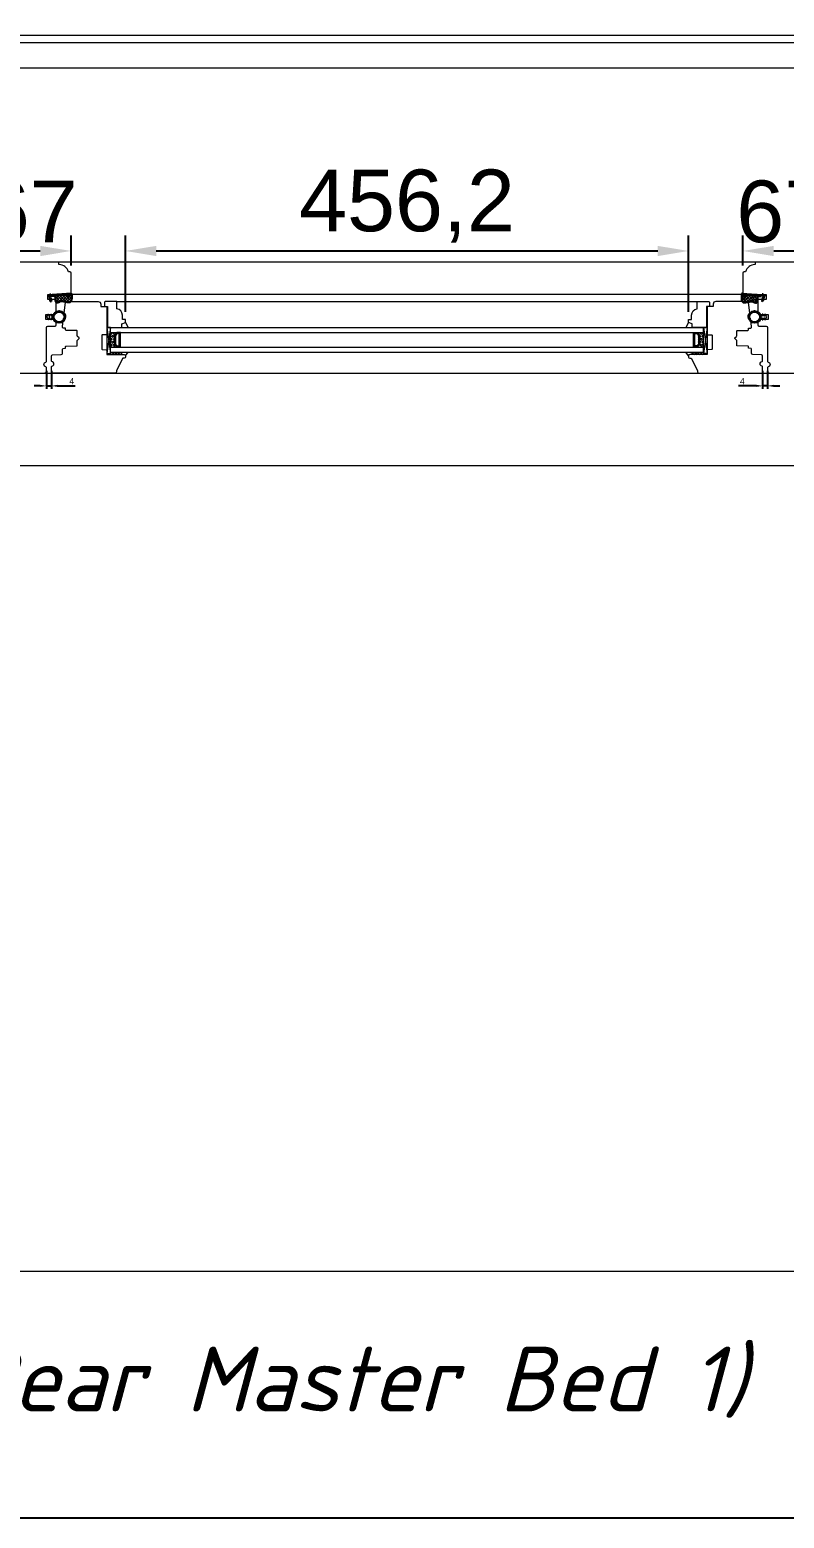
# Model space of a CAD drawing. Header units: millimetres. Extents: x 0 to 182016, y 11 to 3710.
# Drawn here: x 119941 to 120552, y 11 to 1217 of the extents above; entities that cross this region are included whole.
import ezdxf

# ---------------------------------------------------------------- set-up
doc = ezdxf.new("R2010")
doc.units = ezdxf.units.MM
for name, color, linetype, lineweight in [('Matmenys', 10, 'Continuous', 20), ('OTHER', 251, 'Continuous', 13), ('Stakta', 7, 'Continuous', 25), ('Testinės profilio linijos', 7, 'Continuous', 5)]:
    doc.layers.add(name, color=color, linetype=linetype, lineweight=lineweight)
doc.styles.add('ROMANS', font='stylu.ttf', dxfattribs={"oblique": 15})
doc.styles.get("Standard").update_dxf_attribs({"font": 'arial.ttf'})
doc.dimstyles.new('2', dxfattribs={"dimscale": 2, "dimtxt": 2.5, "dimasz": 2.5, "dimexe": 1.25, "dimexo": 0.625, "dimtad": 1, "dimtxsty": 'Standard', "dimcen": 2.5, "dimadec": 0, "dimazin": 0, "dimtfac": 1, "dimtmove": 0, "dimatfit": 3, "dimfxl": 1, "dimarcsym": 0})
doc.dimstyles.new('Padidinti matmenys', dxfattribs={"dimscale": 10, "dimtxt": 5, "dimasz": 2.5, "dimexe": 1.25, "dimexo": 0.625, "dimtad": 1, "dimdec": 1, "dimtxsty": 'Standard', "dimcen": 2.5, "dimadec": 0, "dimazin": 0, "dimtfac": 1, "dimtdec": 1, "dimtmove": 0, "dimatfit": 3, "dimfxl": 1, "dimarcsym": 0})

# ---------------------------------------------------------------- blocks, each defined once
blk = doc.blocks.new('*D1595')
at = {"layer": 'Defpoints', "color": 0, "transparency": 16777216}
for p in [(119954.2, 942.2), (119958.2, 942.2), (119954.2, 928.8)]:
    blk.add_point(p, dxfattribs=at)
at = {"layer": 'Matmenys', "color": 0, "lineweight": -2, "transparency": 16777216}
for p, q in [((119954.2, 941), (119954.2, 926.3)), ((119958.2, 941), (119958.2, 926.3)), ((119949.2, 928.8), (119944.2, 928.8)), ((119954.2, 928.8), (119958.2, 928.8)), ((119963.2, 928.8), (119977.6, 928.8))]:
    blk.add_line(p, q, dxfattribs=at)
at = {"layer": 'Matmenys', "color": 0, "transparency": 16777216}
for points in [[(119949.2, 929.7), (119949.2, 928), (119954.2, 928.8)], [(119963.2, 929.7), (119963.2, 928), (119958.2, 928.8)]]:
    blk.add_solid(points, dxfattribs=at)
at = {"layer": 'Matmenys', "color": 0, "transparency": 16777216, "insert": (119974.7, 932.6), "char_height": 5, "attachment_point": 5}
blk.add_mtext('4', dxfattribs=at)
blk = doc.blocks.new('*D1597')
at = {"color": 0, "lineweight": -2, "transparency": 16777216}
for p, q in [((120018.2, 988.9), (120018.2, 1050.7)), ((120474.4, 988.9), (120474.4, 1050.7)), ((120043.2, 1038.2), (120449.4, 1038.2))]:
    blk.add_line(p, q, dxfattribs=at)
at = {"color": 0, "transparency": 16777216}
for points in [[(120043.2, 1042.3), (120043.2, 1034), (120018.2, 1038.2)], [(120449.4, 1042.3), (120449.4, 1034), (120474.4, 1038.2)]]:
    blk.add_solid(points, dxfattribs=at)
at = {"layer": 'Defpoints', "color": 0, "transparency": 16777216}
for p in [(120474.4, 1038.2), (120018.2, 982.7), (120474.4, 982.7)]:
    blk.add_point(p, dxfattribs=at)
at = {"color": 0, "lineweight": 5, "transparency": 16777216, "insert": (120246.3, 1074.5), "char_height": 50, "attachment_point": 5}
blk.add_mtext('456,2', dxfattribs=at)
blk = doc.blocks.new('*D2049')
at = {"color": 0, "lineweight": -2, "transparency": 16777216}
for p, q in [((119907.2, 1026.4), (119907.2, 1050.7)), ((119974.2, 1026.4), (119974.2, 1050.7)), ((119932.2, 1038.2), (119949.2, 1038.2))]:
    blk.add_line(p, q, dxfattribs=at)
at = {"color": 0, "transparency": 16777216}
for points in [[(119932.2, 1042.3), (119932.2, 1034), (119907.2, 1038.2)], [(119949.2, 1042.3), (119949.2, 1034), (119974.2, 1038.2)]]:
    blk.add_solid(points, dxfattribs=at)
at = {"layer": 'Defpoints', "color": 0, "transparency": 16777216}
for p in [(119974.2, 1038.2), (119907.2, 1020.2), (119974.2, 1020.2)]:
    blk.add_point(p, dxfattribs=at)
at = {"color": 0, "lineweight": 5, "transparency": 16777216, "insert": (119940.7, 1069.9), "char_height": 50, "attachment_point": 5}
blk.add_mtext('67', dxfattribs=at)
blk = doc.blocks.new('*D1604')
at = {"layer": 'Defpoints', "color": 0, "transparency": 16777216}
for p in [(120534.4, 942.2), (120538.4, 942.2), (120538.4, 928.8)]:
    blk.add_point(p, dxfattribs=at)
at = {"layer": 'Matmenys', "color": 0, "lineweight": -2, "transparency": 16777216}
for p, q in [((120534.4, 941), (120534.4, 926.3)), ((120538.4, 941), (120538.4, 926.3)), ((120529.4, 928.8), (120515, 928.8)), ((120538.4, 928.8), (120534.4, 928.8)), ((120543.4, 928.8), (120548.4, 928.8))]:
    blk.add_line(p, q, dxfattribs=at)
at = {"layer": 'Matmenys', "color": 0, "transparency": 16777216}
for points in [[(120529.4, 929.7), (120529.4, 928), (120534.4, 928.8)], [(120543.4, 929.7), (120543.4, 928), (120538.4, 928.8)]]:
    blk.add_solid(points, dxfattribs=at)
at = {"layer": 'Matmenys', "color": 0, "transparency": 16777216, "insert": (120518, 932.6), "char_height": 5, "attachment_point": 5}
blk.add_mtext('4', dxfattribs=at)
blk = doc.blocks.new('*D2050')
at = {"color": 0, "lineweight": -2, "transparency": 16777216}
for p, q in [((120518.4, 1026.4), (120518.4, 1050.7)), ((120585.4, 1026.4), (120585.4, 1050.7)), ((120543.4, 1038.2), (120560.4, 1038.2))]:
    blk.add_line(p, q, dxfattribs=at)
at = {"color": 0, "transparency": 16777216}
for points in [[(120543.4, 1042.3), (120543.4, 1034), (120518.4, 1038.2)], [(120560.4, 1042.3), (120560.4, 1034), (120585.4, 1038.2)]]:
    blk.add_solid(points, dxfattribs=at)
at = {"layer": 'Defpoints', "color": 0, "transparency": 16777216}
for p in [(120585.4, 1038.2), (120518.4, 1020.2), (120585.4, 1020.2)]:
    blk.add_point(p, dxfattribs=at)
at = {"color": 0, "lineweight": 5, "transparency": 16777216, "insert": (120551.9, 1069.9), "char_height": 50, "attachment_point": 5}
blk.add_mtext('67', dxfattribs=at)

msp = doc.modelspace()

# ---------------------------------------------------------------- hatches: boundary and pattern name
at = {"lineweight": 0}
h = msp.add_hatch(dxfattribs=at)
h.set_pattern_fill('HEX', color=256, scale=0.25, angle=90, style=0)
h.set_pattern_definition([(90, (101658.9683, -11947.2305), (1.374815, -4e-16), [0.79375, -1.5875]), (330, (101658.9683, -11947.2305), (-0.6874075, -1.190624716), [0.79375, -1.5875]), (30, (101658.9683, -11946.4367), (0.6874075, -1.190624716), [0.79375, -1.5875])])
h.paths.add_polyline_path([(120006.2393138, 960.1778188), (120011.2393138, 960.1778188), (120009.2393138, 962.1778188), (120009.2393138, 970.1778188), (120011.2393138, 972.1778188), (120006.2393138, 972.1785279)])
h = msp.add_hatch(dxfattribs=at)
h.set_pattern_fill('JIS_WOOD', color=256, angle=90, style=0)
h.set_pattern_definition([(45, (101658.9683, -11947.2305), (0.5, -0.5), [])])
h.paths.add_polyline_path([(120009.2393138, 970.1778188), (120009.2393138, 962.1778188), (120011.2393138, 960.1778188), (120014.2393138, 960.1778188), (120014.2570472, 972.2144014), (120011.2393138, 972.1778188)])
h.paths.add_polyline_path([(120010.2393138, 962.5920324), (120010.2393138, 969.7636052), (120011.6535273, 971.1778188), (120013.2393138, 971.1778188), (120013.2393138, 961.1778188), (120011.6535273, 961.1778188)], flags=16)
h = msp.add_hatch(dxfattribs=at)
h.set_pattern_fill('JIS_WOOD', color=256, angle=90, style=0)
h.set_pattern_definition([(45, (101735.6404, -11947.2305), (0.5, -0.5), [])])
h.paths.add_polyline_path([(120483.4115439, 970.1778188), (120483.4115439, 962.1778188), (120481.4115439, 960.1778188), (120478.4115439, 960.1778188), (120478.3938105, 972.2144014), (120481.4115439, 972.1778188)])
h.paths.add_polyline_path([(120482.4115439, 962.5920324), (120482.4115439, 969.7636052), (120480.9973303, 971.1778188), (120479.4115439, 971.1778188), (120479.4115439, 961.1778188), (120480.9973303, 961.1778188)], flags=16)
h = msp.add_hatch(dxfattribs=at)
h.set_pattern_fill('HEX', color=256, scale=0.25, angle=90, style=0)
h.set_pattern_definition([(90, (101735.6404, -11947.2305), (1.374815, -4e-16), [0.79375, -1.5875]), (330, (101735.6404, -11947.2305), (-0.6874075, -1.190624716), [0.79375, -1.5875]), (30, (101735.6404, -11946.4367), (0.6874075, -1.190624716), [0.79375, -1.5875])])
h.paths.add_polyline_path([(120486.4115439, 960.1778188), (120481.4115439, 960.1778188), (120483.4115439, 962.1778188), (120483.4115439, 970.1778188), (120481.4115439, 972.1778188), (120486.4115439, 972.1785279)])
at = {"lineweight": 0, "ltscale": 0.5}
h = msp.add_hatch(dxfattribs=at)
h.set_pattern_fill('ANSI37', color=256, scale=0.5, angle=90, style=0)
h.set_pattern_definition([(135, (120002.7393, 954.1785), (-1.12253, -1.12253), []), (225, (120002.7393, 954.1785), (1.12253, -1.12253), [])])
h.paths.add_polyline_path([(120015.2393138, 956.1785279), (120006.2393138, 956.1785279), (120006.2393138, 954.1785279), (120015.2393138, 954.1785279)])
h = msp.add_hatch(dxfattribs=at)
h.set_pattern_fill('ANSI37', color=256, scale=0.5, angle=90, style=0)
h.set_pattern_definition([(135, (120079.4115, 954.1785), (-1.122532, -1.122532), []), (225, (120079.4115, 954.1785), (1.122532, -1.122532), [])])
h.paths.add_polyline_path([(120477.4115439, 956.1785279), (120486.4115439, 956.1785279), (120486.4115439, 954.1785279), (120477.4115439, 954.1785279)])
at = {"layer": 'Matmenys'}
h = msp.add_hatch(dxfattribs=at)
h.set_pattern_fill('ANSI37', color=252, scale=0.5, angle=-180, style=0)
h.set_pattern_definition([(225, (-39672.6457, -1098479.5134), (1.1225320151, -1.1225320151), []), (315, (-39672.6457, -1098479.5134), (1.1225320151, 1.1225320151), [])])
edge = h.paths.add_edge_path()
edge.add_arc((119971.6508667, 1002.4841042), 0.1, 363.5893456117, 453.5893456117, ccw=False)
edge.add_line((119971.7506706, 1002.4903646), (119971.8477538, 1000.9426789))
edge.add_arc((119972.0972633, 1000.9583301), 0.25, 183.5893456117, 363.5893456117)
edge.add_line((119972.3467729, 1000.9739814), (119972.2183873, 1003.0206863))
edge.add_arc((119972.1185834, 1003.0144258), 0.1, 363.5893456117, 453.589345619)
edge.add_line((119972.1123229, 1003.1142296), (119972.107578, 1003.1898727))
edge.add_line((119972.107578, 1003.1898727), (119974.0893789, 1003.314187))
edge.add_spline(control_points=[(119974.0893789, 1003.314187), (119974.1685374, 1003.3023847), (119974.238529, 1003.2912091), (119974.3222798, 1003.2694152), (119974.3458442, 1003.2600294), (119974.3697272, 1003.2473345), (119974.3777868, 1003.2410853), (119974.4022746, 1003.2154965), (119974.4211675, 1003.1862594), (119974.4548708, 1003.0819397), (119974.4679928, 1003.0090074), (119974.4876949, 1002.7560244), (119974.4771966, 1002.5421903), (119974.4578685, 1002.0997118), (119974.4533931, 1001.880383), (119974.4523169, 1001.4604921), (119974.4553489, 1001.2574059), (119974.4680593, 1000.6671986), (119974.4812358, 1000.2991485), (119974.4809741, 999.5459671), (119974.4624778, 999.1692172), (119974.3592914, 998.5761128), (119974.2993974, 998.3485418), (119974.1463618, 997.9514406), (119974.0636124, 997.7796529), (119973.8596122, 997.4384852), (119973.7394974, 997.2722825), (119973.4720523, 996.9811228), (119973.3243786, 996.8575428), (119973.0431941, 996.6978241), (119972.9078978, 996.6502701), (119972.606599, 996.5906651), (119972.442999, 996.5799618), (119971.8584022, 996.5937057), (119971.3944866, 996.6884599), (119970.5019905, 996.8602022), (119970.0749102, 996.9438968), (119968.9965616, 997.1550831), (119968.338511, 997.2888172), (119967.3454091, 997.4137432), (119967.041808, 997.4442371), (119966.4197644, 997.4685725), (119966.1038603, 997.4610317), (119965.5546521, 997.3761474), (119965.3185687, 997.3148087), (119964.9179173, 997.1423484), (119964.7592847, 997.0474999), (119964.460626, 996.8632316), (119964.3191687, 996.7733741), (119964.0173858, 996.617291), (119963.8523331, 996.5473208), (119963.4872114, 996.4275896), (119963.2862613, 996.3845871), (119962.9468447, 996.3606884), (119962.8048592, 996.3738942), (119962.6096385, 996.4339335), (119962.5443107, 996.4706736), (119962.4175874, 996.5792227), (119962.3584095, 996.6512889), (119962.201332, 996.9153765), (119962.1198323, 997.1564848), (119962.003215, 997.7068958), (119961.9666835, 998.0150909), (119961.913412, 998.6113087), (119961.8941895, 998.8988596), (119961.8508301, 999.4293495), (119961.8286939, 999.677608), (119961.7924796, 1000.0824103), (119961.7783931, 1000.2398136), (119961.7502711, 1000.563746), (119961.735235, 1000.7420632), (119961.66695, 1001.0449303), (119961.631315, 1001.1627523), (119961.5357182, 1001.3752311), (119961.4825713, 1001.4691459), (119961.3639305, 1001.6143396), (119961.3083083, 1001.6693577), (119961.1845411, 1001.7584497), (119961.120914, 1001.7913291), (119961.00205, 1001.8394973), (119960.944973, 1001.8563785), (119960.8443926, 1001.8823224), (119960.799997, 1001.89204), (119960.7590007, 1001.901076)], knot_values=[0, 0, 0, 0, 0.2245066002, 0.2245066002, 0.377043448, 0.377043448, 0.5295802957, 0.5295802957, 0.8082977366, 0.8082977366, 1.0870151774, 1.0870151774, 1.6244414062, 1.6244414062, 2.161867635, 2.161867635, 2.6992938638, 2.6992938638, 3.7741463214, 3.7741463214, 5.0334406395, 5.0334406395, 5.8656302806, 5.8656302806, 6.5060139406, 6.5060139406, 7.1463976006, 7.1463976006, 7.7996240151, 7.7996240151, 8.3563201169, 8.3563201169, 8.9130162187, 8.9130162187, 10.239934143, 10.239934143, 11.5668520673, 11.5668520673, 13.5970761059, 13.5970761059, 14.4582175179, 14.4582175179, 15.3193589298, 15.3193589298, 15.9856015553, 15.9856015553, 16.5061017172, 16.5061017172, 17.0266018791, 17.0266018791, 17.547102041, 17.547102041, 18.1672448488, 18.1672448488, 18.7176261004, 18.7176261004, 19.1465766047, 19.1465766047, 19.5755271091, 19.5755271091, 20.3898249977, 20.3898249977, 21.2041228863, 21.2041228863, 21.9655448497, 21.9655448497, 22.7269668131, 22.7269668131, 23.2229068178, 23.2229068178, 23.7188468224, 23.7188468224, 24.0184411081, 24.0184411081, 24.2549295987, 24.2549295987, 24.4119994701, 24.4119994701, 24.5501072405, 24.5501072405, 24.6882150108, 24.6882150108, 24.8099116426, 24.8099116426, 24.8099116426, 24.8099116426], degree=3, periodic=0)
edge.add_line((119960.7590007, 1001.901076), (119971.6446062, 1002.583908))
h = msp.add_hatch(dxfattribs=at)
h.set_pattern_fill('ANSI37', color=252, scale=0.5, angle=-93.5893456117, style=0)
h.set_pattern_definition([(311.4106544, (116953.386, -271190.8221), (1.190606082, 1.0500540025), []), (41.4106544, (116953.386, -271190.8221), (-1.0500540025, 1.190606082), [])])
edge = h.paths.add_edge_path()
edge.add_arc((120520.337428, 1002.4841042), 0.1, 86.4106543883, 176.4106543883)
edge.add_line((120520.2376241, 1002.4903646), (120520.1405409, 1000.9426789))
edge.add_arc((120519.8910313, 1000.9583301), 0.25, 176.4106543883, 356.4106543883, ccw=False)
edge.add_line((120519.6415217, 1000.9739814), (120519.7699074, 1003.0206863))
edge.add_arc((120519.8697113, 1003.0144258), 0.1, 86.410654381, 176.4106543883, ccw=False)
edge.add_line((120519.8759717, 1003.1142296), (120519.8807167, 1003.1898727))
edge.add_line((120519.8807167, 1003.1898727), (120517.8989158, 1003.314187))
edge.add_spline(control_points=[(120517.8989158, 1003.314187), (120517.8197573, 1003.3023847), (120517.7497657, 1003.2912091), (120517.6660148, 1003.2694152), (120517.6424505, 1003.2600294), (120517.6185675, 1003.2473345), (120517.6105079, 1003.2410853), (120517.5860201, 1003.2154965), (120517.5671272, 1003.1862594), (120517.5334238, 1003.0819397), (120517.5203019, 1003.0090074), (120517.5005997, 1002.7560244), (120517.5110981, 1002.5421903), (120517.5304262, 1002.0997118), (120517.5349016, 1001.880383), (120517.5359778, 1001.4604921), (120517.5329458, 1001.2574059), (120517.5202354, 1000.6671986), (120517.5070589, 1000.2991485), (120517.5073206, 999.5459671), (120517.5258169, 999.1692172), (120517.6290033, 998.5761128), (120517.6888973, 998.3485418), (120517.8419329, 997.9514406), (120517.9246823, 997.7796529), (120518.1286825, 997.4384852), (120518.2487973, 997.2722825), (120518.5162424, 996.9811228), (120518.6639161, 996.8575428), (120518.9451006, 996.6978241), (120519.0803969, 996.6502701), (120519.3816957, 996.5906651), (120519.5452957, 996.5799618), (120520.1298925, 996.5937057), (120520.5938081, 996.6884599), (120521.4863042, 996.8602022), (120521.9133845, 996.9438968), (120522.9917331, 997.1550831), (120523.6497837, 997.2888172), (120524.6428856, 997.4137432), (120524.9464867, 997.4442371), (120525.5685303, 997.4685725), (120525.8844344, 997.4610317), (120526.4336426, 997.3761474), (120526.669726, 997.3148087), (120527.0703774, 997.1423484), (120527.22901, 997.0474999), (120527.5276687, 996.8632316), (120527.669126, 996.7733741), (120527.9709089, 996.617291), (120528.1359616, 996.5473208), (120528.5010833, 996.4275896), (120528.7020334, 996.3845871), (120529.04145, 996.3606884), (120529.1834355, 996.3738942), (120529.3786562, 996.4339335), (120529.443984, 996.4706736), (120529.5707073, 996.5792227), (120529.6298852, 996.6512889), (120529.7869627, 996.9153765), (120529.8684624, 997.1564848), (120529.9850797, 997.7068958), (120530.0216112, 998.0150909), (120530.0748827, 998.6113087), (120530.0941052, 998.8988596), (120530.1374646, 999.4293495), (120530.1596008, 999.677608), (120530.1958151, 1000.0824103), (120530.2099015, 1000.2398136), (120530.2380236, 1000.563746), (120530.2530597, 1000.7420632), (120530.3213447, 1001.0449303), (120530.3569797, 1001.1627523), (120530.4525765, 1001.3752311), (120530.5057234, 1001.4691459), (120530.6243642, 1001.6143396), (120530.6799864, 1001.6693577), (120530.8037536, 1001.7584497), (120530.8673807, 1001.7913291), (120530.9862447, 1001.8394973), (120531.0433217, 1001.8563785), (120531.1439021, 1001.8823224), (120531.1882977, 1001.89204), (120531.229294, 1001.901076)], knot_values=[0, 0, 0, 0, 0.2245066002, 0.2245066002, 0.377043448, 0.377043448, 0.5295802957, 0.5295802957, 0.8082977366, 0.8082977366, 1.0870151774, 1.0870151774, 1.6244414062, 1.6244414062, 2.161867635, 2.161867635, 2.6992938638, 2.6992938638, 3.7741463214, 3.7741463214, 5.0334406395, 5.0334406395, 5.8656302806, 5.8656302806, 6.5060139406, 6.5060139406, 7.1463976006, 7.1463976006, 7.7996240151, 7.7996240151, 8.3563201169, 8.3563201169, 8.9130162187, 8.9130162187, 10.239934143, 10.239934143, 11.5668520673, 11.5668520673, 13.5970761059, 13.5970761059, 14.4582175179, 14.4582175179, 15.3193589298, 15.3193589298, 15.9856015553, 15.9856015553, 16.5061017172, 16.5061017172, 17.0266018791, 17.0266018791, 17.547102041, 17.547102041, 18.1672448488, 18.1672448488, 18.7176261004, 18.7176261004, 19.1465766047, 19.1465766047, 19.5755271091, 19.5755271091, 20.3898249977, 20.3898249977, 21.2041228863, 21.2041228863, 21.9655448497, 21.9655448497, 22.7269668131, 22.7269668131, 23.2229068178, 23.2229068178, 23.7188468224, 23.7188468224, 24.0184411081, 24.0184411081, 24.2549295987, 24.2549295987, 24.4119994701, 24.4119994701, 24.5501072405, 24.5501072405, 24.6882150108, 24.6882150108, 24.8099116426, 24.8099116426, 24.8099116426, 24.8099116426], degree=3, periodic=0)
edge.add_line((120531.229294, 1001.901076), (120520.3436885, 1002.583908))

# ---------------------------------------------------------------- linework, layer by layer
at = {"lineweight": 5}
for p, q in [((117419.5503929, 1213.1009241), (121239.583774, 1213.1009241)), ((117419.5503929, 1207.1456471), (121239.583774, 1207.1456471)), ((117419.5503929, 1186.5286538), (121239.583774, 1186.5286538)), ((117419.5503929, 864.1785279), (121239.5837744, 864.1785279))]:
    msp.add_line(p, q, dxfattribs=at)
for p, q in [((119957.1571316, 1003.1779542), (119956.1267903, 1002.1114895)), ((119956.1267903, 1002.1114895), (119956.1580928, 1001.6124703)), ((119956.1580928, 1001.6124703), (119956.3053787, 1001.6217092)), ((119956.3053787, 1001.6217092), (119957.2888252, 997.2746188)), ((119956.8108411, 1001.6534159), (119971.6446062, 1002.583908)), ((119956.8108411, 1001.6534159), (119957.048036, 1000.6049527)), ((119957.9047723, 1003.2248522), (119956.854059, 1002.1571096)), ((119956.854059, 1002.1571096), (119972.1123229, 1003.1142296)), ((119957.1571316, 1003.1779542), (119957.9047723, 1003.2248522)), ((119971.7506706, 1002.4903646), (119971.8477538, 1000.9426789)), ((119972.1123229, 1003.1142296), (119972.107578, 1003.1898727)), ((119972.2183873, 1003.0206863), (119972.3467729, 1000.9739814)), ((120519.7699074, 1003.0206863), (120519.6415217, 1000.9739814)), ((120519.8759717, 1003.1142296), (120519.8807167, 1003.1898727)), ((120535.1342357, 1002.1571096), (120519.8759717, 1003.1142296)), ((120520.2376241, 1002.4903646), (120520.1405409, 1000.9426789)), ((120535.1774536, 1001.6534159), (120520.3436885, 1002.583908)), ((120534.8311631, 1003.1779542), (120534.0835224, 1003.2248522)), ((120534.0835224, 1003.2248522), (120535.1342357, 1002.1571096)), ((120535.682916, 1001.6217092), (120534.6994695, 997.2746188)), ((120534.8311631, 1003.1779542), (120535.8615044, 1002.1114895)), ((120535.1774536, 1001.6534159), (120534.9402587, 1000.6049527)), ((120535.8302019, 1001.6124703), (120535.682916, 1001.6217092)), ((120535.8615044, 1002.1114895), (120535.8302019, 1001.6124703)), ((119957.048036, 1000.6049527), (119957.535712, 1000.7152801)), ((119957.2888252, 997.2746188), (119958.2641772, 997.4952736)), ((119957.535712, 1000.7152801), (119958.2641772, 997.4952736)), ((120534.4525827, 1000.7152801), (120533.7241175, 997.4952736)), ((120534.6994695, 997.2746188), (120533.7241175, 997.4952736)), ((120534.9402587, 1000.6049527), (120534.4525827, 1000.7152801))]:
    msp.add_line(p, q)
at = {"color": 1}
for p, q in [((119974.1336191, 1003.6109071), (119958.8088037, 1002.6496124)), ((119974.0893789, 1003.314187), (119958.8544342, 1002.3585297)), ((119960.6944279, 1001.6081078), (119958.9339766, 1001.4976782)), ((120517.8546755, 1003.6109071), (120533.179491, 1002.6496124)), ((120517.8989158, 1003.314187), (120533.1338605, 1002.3585297)), ((120531.2938668, 1001.6081078), (120533.0543181, 1001.4976782))]:
    msp.add_line(p, q, dxfattribs=at)
at = {"lineweight": 9}
for p, q in [((120011.2393138, 997.1785279), (120481.4115439, 997.1785279)), ((120006.2393989, 976.1785279), (120486.4114588, 976.1785279)), ((120006.2393989, 972.1785279), (120486.4114588, 972.1785279)), ((120006.2393989, 960.1785279), (120486.4114588, 960.1785279)), ((120006.2393989, 956.1785279), (120486.4114588, 956.1785279))]:
    msp.add_line(p, q, dxfattribs=at)
at = {"lineweight": 0}
for p, q in [((120018.2393138, 980.1785279), (120020.5259789, 976.1785279)), ((120474.4115439, 980.1785279), (120472.1248788, 976.1785279)), ((120006.2393138, 976.1778188), (120003.2393138, 955.1778188)), ((120003.2393138, 976.1778188), (120006.2393138, 955.1778188)), ((120486.4115439, 976.1778188), (120489.4115439, 955.1778188)), ((120489.4115439, 976.1778188), (120486.4115439, 955.1778188)), ((120015.2393138, 954.1785279), (120015.2393138, 956.1785279)), ((120018.2393138, 953.1785279), (120020.5259789, 956.1785279)), ((120474.4115439, 953.1785279), (120472.1248788, 956.1785279)), ((120477.4115439, 954.1785279), (120477.4115439, 956.1785279)), ((120486.4115439, 954.1785279), (120486.4115439, 957.1785279)), ((121921.6498575, 210.9357406), (118221.1895731, 210.9357406))]:
    msp.add_line(p, q, dxfattribs=at)
msp.add_lwpolyline([(121921.6498575, 3710.4502728), (121921.6498575, 10.9108603), (116422.3345146, 10.9108603), (116422.3345146, 3710.4502728)], close=True)
for points in [[(120011.2393138, 991.1785279), (120011.2393138, 997.1785279), (120002.2393138, 997.1785279, 0.4142135624), (120001.2393138, 996.1785279), (120001.2393138, 993.1785279), (120003.7393138, 993.1785279), (120003.7393138, 976.1785279), (120015.2393138, 976.1785279), (120015.2393138, 979.1785279), (120018.2393138, 980.1785279), (120018.2393138, 982.6785279), (120015.7393138, 982.6785279), (120015.7393138, 986.2035907, 0.3851703882), (120011.2393138, 991.1785279)], [(120481.4115439, 991.1785279), (120481.4115439, 997.1785279), (120490.4115439, 997.1785279, -0.4142135624), (120491.4115439, 996.1785279), (120491.4115439, 993.1785279), (120488.9115439, 993.1785279), (120488.9115439, 976.1785279), (120477.4115439, 976.1785279), (120477.4115439, 979.1785279), (120474.4115439, 980.1785279), (120474.4115439, 982.6785279), (120476.9115439, 982.6785279), (120476.9115439, 986.2035907, -0.3851703882), (120481.4115439, 991.1785279)]]:
    msp.add_lwpolyline(points, format="xyb", dxfattribs=at)
for points in [[(120003.2393138, 976.1778188), (120003.2393138, 955.1778188), (120006.2393138, 955.1778188), (120006.2393138, 976.1778188)], [(120009.2393138, 970.1778188), (120009.2393138, 962.1778188), (120011.2393138, 960.1778188), (120014.2393138, 960.1778188), (120014.2393138, 972.1778188), (120011.2393138, 972.1778188)], [(120010.2393138, 969.7636052), (120010.2393138, 962.5920324), (120011.6535273, 961.1778188), (120013.2393138, 961.1778188), (120013.2393138, 971.1778188), (120011.6535273, 971.1778188)], [(120483.4115439, 970.1778188), (120483.4115439, 962.1778188), (120481.4115439, 960.1778188), (120478.4115439, 960.1778188), (120478.4115439, 972.1778188), (120481.4115439, 972.1778188)], [(120482.4115439, 969.7636052), (120482.4115439, 962.5920324), (120480.9973303, 961.1778188), (120479.4115439, 961.1778188), (120479.4115439, 971.1778188), (120480.9973303, 971.1778188)], [(120489.4115439, 976.1778188), (120489.4115439, 955.1778188), (120486.4115439, 955.1778188), (120486.4115439, 976.1778188)]]:
    msp.add_lwpolyline(points, close=True, dxfattribs=at)
at = {"color": 18, "linetype": 'ByBlock', "true_color": 0x000000}
for centre, radius in [((119964.4889291, 984.6686974), 4.85), ((120527.9290428, 984.6686974), 4.85), ((119964.4889291, 984.6686974), 4.25), ((120527.9290428, 984.6686974), 4.25)]:
    msp.add_circle(centre, radius, dxfattribs=at)
for centre, radius, start, end in [((119971.6508667, 1002.4841042), 0.1, 3.5893456092, 93.5893456125), ((119972.1185834, 1003.0144258), 0.1, 3.5893456092, 93.5893456125), ((120519.8697113, 1003.0144258), 0.1, 86.4106543879, 176.4106543908), ((120520.337428, 1002.4841042), 0.1, 86.4106543879, 176.4106543908), ((119972.0972633, 1000.9583301), 0.25, 183.5893456092, 3.5893456092), ((120519.8910313, 1000.9583301), 0.25, 176.4106543908, 356.4106543908)]:
    msp.add_arc(centre, radius, start, end)
at = {"color": 1}
for points in [[(119974.1336191, 1003.6109071), (119974.4951195, 1003.5204103), (119974.7646604, 1002.2465518), (119974.276271, 997.5541789), (119973.2330733, 996.4641726), (119971.0696014, 996.4455562), (119969.3715616, 996.7759301), (119967.2061207, 997.1228464), (119965.169399, 996.9234177), (119964.3411543, 996.4472487), (119962.4866141, 996.1669853), (119961.5941682, 998.8791639), (119961.4670007, 1000.3580395), (119961.3490293, 1001.0453074), (119961.0468237, 1001.4871927), (119960.6944279, 1001.6081078)], [(120517.8546755, 1003.6109071), (120517.4931752, 1003.5204103), (120517.2236343, 1002.2465518), (120517.7120236, 997.5541789), (120518.7552214, 996.4641726), (120520.9186933, 996.4455562), (120522.6167331, 996.7759301), (120524.782174, 997.1228464), (120526.8188957, 996.9234177), (120527.6471404, 996.4472487), (120529.5016806, 996.1669853), (120530.3941265, 998.8791639), (120530.521294, 1000.3580395), (120530.6392654, 1001.0453074), (120530.941471, 1001.4871927), (120531.2938668, 1001.6081078)]]:
    msp.add_spline(points, degree=3, dxfattribs=at)
for points in [[(119974.0893789, 1003.314187), (119974.1685374, 1003.3023847), (119974.238529, 1003.2912091), (119974.3222798, 1003.2694152), (119974.3458442, 1003.2600294), (119974.3697272, 1003.2473345), (119974.3777868, 1003.2410853), (119974.4022746, 1003.2154965), (119974.4211675, 1003.1862594), (119974.4548708, 1003.0819397), (119974.4679928, 1003.0090074), (119974.4876949, 1002.7560244), (119974.4771966, 1002.5421903), (119974.4578685, 1002.0997118), (119974.4533931, 1001.880383), (119974.4523169, 1001.4604921), (119974.4553489, 1001.2574059), (119974.4680593, 1000.6671986), (119974.4812358, 1000.2991485), (119974.4809741, 999.5459671), (119974.4624778, 999.1692172), (119974.3592914, 998.5761128), (119974.2993974, 998.3485418), (119974.1463618, 997.9514406), (119974.0636124, 997.7796529), (119973.8596122, 997.4384852), (119973.7394974, 997.2722825), (119973.4720523, 996.9811228), (119973.3243786, 996.8575428), (119973.0431941, 996.6978241), (119972.9078978, 996.6502701), (119972.606599, 996.5906651), (119972.442999, 996.5799618), (119971.8584022, 996.5937057), (119971.3944866, 996.6884599), (119970.5019905, 996.8602022), (119970.0749102, 996.9438968), (119968.9965616, 997.1550831), (119968.338511, 997.2888172), (119967.3454091, 997.4137432), (119967.041808, 997.4442371), (119966.4197644, 997.4685725), (119966.1038603, 997.4610317), (119965.5546521, 997.3761474), (119965.3185687, 997.3148087), (119964.9179173, 997.1423484), (119964.7592847, 997.0474999), (119964.460626, 996.8632316), (119964.3191687, 996.7733741), (119964.0173858, 996.617291), (119963.8523331, 996.5473208), (119963.4872114, 996.4275896), (119963.2862613, 996.3845871), (119962.9468447, 996.3606884), (119962.8048592, 996.3738942), (119962.6096385, 996.4339335), (119962.5443107, 996.4706736), (119962.4175874, 996.5792227), (119962.3584095, 996.6512889), (119962.201332, 996.9153765), (119962.1198323, 997.1564848), (119962.003215, 997.7068958), (119961.9666835, 998.0150909), (119961.913412, 998.6113087), (119961.8941895, 998.8988596), (119961.8508301, 999.4293495), (119961.8286939, 999.677608), (119961.7924796, 1000.0824103), (119961.7783931, 1000.2398136), (119961.7502711, 1000.563746), (119961.735235, 1000.7420632), (119961.66695, 1001.0449303), (119961.631315, 1001.1627523), (119961.5357182, 1001.3752311), (119961.4825713, 1001.4691459), (119961.3639305, 1001.6143396), (119961.3083083, 1001.6693577), (119961.1845411, 1001.7584497), (119961.120914, 1001.7913291), (119961.00205, 1001.8394973), (119960.944973, 1001.8563785), (119960.8443926, 1001.8823224), (119960.799997, 1001.89204), (119960.7590007, 1001.901076)], [(120517.8989158, 1003.314187), (120517.8197573, 1003.3023847), (120517.7497657, 1003.2912091), (120517.6660148, 1003.2694152), (120517.6424505, 1003.2600294), (120517.6185675, 1003.2473345), (120517.6105079, 1003.2410853), (120517.5860201, 1003.2154965), (120517.5671272, 1003.1862594), (120517.5334238, 1003.0819397), (120517.5203019, 1003.0090074), (120517.5005997, 1002.7560244), (120517.5110981, 1002.5421903), (120517.5304262, 1002.0997118), (120517.5349016, 1001.880383), (120517.5359778, 1001.4604921), (120517.5329458, 1001.2574059), (120517.5202354, 1000.6671986), (120517.5070589, 1000.2991485), (120517.5073206, 999.5459671), (120517.5258169, 999.1692172), (120517.6290033, 998.5761128), (120517.6888973, 998.3485418), (120517.8419329, 997.9514406), (120517.9246823, 997.7796529), (120518.1286825, 997.4384852), (120518.2487973, 997.2722825), (120518.5162424, 996.9811228), (120518.6639161, 996.8575428), (120518.9451006, 996.6978241), (120519.0803969, 996.6502701), (120519.3816957, 996.5906651), (120519.5452957, 996.5799618), (120520.1298925, 996.5937057), (120520.5938081, 996.6884599), (120521.4863042, 996.8602022), (120521.9133845, 996.9438968), (120522.9917331, 997.1550831), (120523.6497837, 997.2888172), (120524.6428856, 997.4137432), (120524.9464867, 997.4442371), (120525.5685303, 997.4685725), (120525.8844344, 997.4610317), (120526.4336426, 997.3761474), (120526.669726, 997.3148087), (120527.0703774, 997.1423484), (120527.22901, 997.0474999), (120527.5276687, 996.8632316), (120527.669126, 996.7733741), (120527.9709089, 996.617291), (120528.1359616, 996.5473208), (120528.5010833, 996.4275896), (120528.7020334, 996.3845871), (120529.04145, 996.3606884), (120529.1834355, 996.3738942), (120529.3786562, 996.4339335), (120529.443984, 996.4706736), (120529.5707073, 996.5792227), (120529.6298852, 996.6512889), (120529.7869627, 996.9153765), (120529.8684624, 997.1564848), (120529.9850797, 997.7068958), (120530.0216112, 998.0150909), (120530.0748827, 998.6113087), (120530.0941052, 998.8988596), (120530.1374646, 999.4293495), (120530.1596008, 999.677608), (120530.1958151, 1000.0824103), (120530.2099015, 1000.2398136), (120530.2380236, 1000.563746), (120530.2530597, 1000.7420632), (120530.3213447, 1001.0449303), (120530.3569797, 1001.1627523), (120530.4525765, 1001.3752311), (120530.5057234, 1001.4691459), (120530.6243642, 1001.6143396), (120530.6799864, 1001.6693577), (120530.8037536, 1001.7584497), (120530.8673807, 1001.7913291), (120530.9862447, 1001.8394973), (120531.0433217, 1001.8563785), (120531.1439021, 1001.8823224), (120531.1882977, 1001.89204), (120531.229294, 1001.901076)]]:
    msp.add_open_spline(points, degree=3, knots=[0, 0, 0, 0, 0.2245066002, 0.2245066002, 0.377043448, 0.377043448, 0.5295802957, 0.5295802957, 0.8082977366, 0.8082977366, 1.0870151774, 1.0870151774, 1.6244414062, 1.6244414062, 2.161867635, 2.161867635, 2.6992938638, 2.6992938638, 3.7741463214, 3.7741463214, 5.0334406395, 5.0334406395, 5.8656302806, 5.8656302806, 6.5060139406, 6.5060139406, 7.1463976006, 7.1463976006, 7.7996240151, 7.7996240151, 8.3563201169, 8.3563201169, 8.9130162187, 8.9130162187, 10.239934143, 10.239934143, 11.5668520673, 11.5668520673, 13.5970761059, 13.5970761059, 14.4582175179, 14.4582175179, 15.3193589298, 15.3193589298, 15.9856015553, 15.9856015553, 16.5061017172, 16.5061017172, 17.0266018791, 17.0266018791, 17.547102041, 17.547102041, 18.1672448488, 18.1672448488, 18.7176261004, 18.7176261004, 19.1465766047, 19.1465766047, 19.5755271091, 19.5755271091, 20.3898249977, 20.3898249977, 21.2041228863, 21.2041228863, 21.9655448497, 21.9655448497, 22.7269668131, 22.7269668131, 23.2229068178, 23.2229068178, 23.7188468224, 23.7188468224, 24.0184411081, 24.0184411081, 24.2549295987, 24.2549295987, 24.4119994701, 24.4119994701, 24.5501072405, 24.5501072405, 24.6882150108, 24.6882150108, 24.8099116426, 24.8099116426, 24.8099116426, 24.8099116426], dxfattribs=at)
at = {"layer": 'OTHER'}
for points in [[(119959.6857193, 984.0586712), (119958.2698105, 984.0586712), (119958.2698105, 982.4133898), (119957.7441283, 982.4133898), (119957.0007873, 984.0586712), (119956.2081677, 984.0586712), (119956.2081677, 982.4133898), (119955.9892769, 982.4133898), (119954.4863957, 984.6686974), (119955.9892769, 986.9240049), (119956.2081677, 986.9240049), (119956.2081677, 985.2787235), (119957.0007873, 985.2787235), (119957.7441283, 986.9240049), (119958.2698105, 986.9240049), (119958.2698105, 985.2787235), (119959.6857193, 985.2787235)], [(120532.7322526, 984.0586712), (120534.1481614, 984.0586712), (120534.1481614, 982.4133898), (120534.6738436, 982.4133898), (120535.4171846, 984.0586712), (120536.2098042, 984.0586712), (120536.2098042, 982.4133898), (120536.428695, 982.4133898), (120537.9315763, 984.6686974), (120536.428695, 986.9240049), (120536.2098042, 986.9240049), (120536.2098042, 985.2787235), (120535.4171846, 985.2787235), (120534.6738436, 986.9240049), (120534.1481614, 986.9240049), (120534.1481614, 985.2787235), (120532.7322526, 985.2787235)]]:
    msp.add_lwpolyline(points, dxfattribs=at)
at = {"layer": 'Stakta', "color": 18, "lineweight": 5, "true_color": 0x000000}
for points in [[(119928.7393138, 939.1785279), (119952.7393138, 939.1785279, 0.4142135624), (119954.2393138, 940.6785279), (119954.2393138, 943.7290381, 0.3563939587), (119953.8393138, 944.2189361, -0.8164965809), (119953.8393138, 948.1381196, 0.3563939587), (119954.2393138, 948.6280176), (119954.2393138, 976.1872166, -0.4116598905), (119955.2305872, 977.1871786), (119961.2480403, 977.2396921, 0.4116598905), (119962.2393138, 978.239654), (119962.2393138, 979.8730553, 0.2720281141), (119961.9827002, 980.3098195, -0.164173551), (119959.833989, 982.6774623), (119953.7393138, 982.6774623), (119953.7393138, 986.6774623), (119959.833989, 986.6774623, -0.164173551), (119961.9827002, 989.0451051, 0.2720281141), (119962.2393138, 989.4818694), (119962.2393138, 998.8785279), (119955.2393138, 998.8785279), (119955.2393138, 1002.8785279), (119962.5167566, 1002.8785279, -0.2023892741), (119963.2305872, 1003.1871786), (119973.2480403, 1003.2745996, 0.4116598905), (119974.2393138, 1004.2745615), (119974.2393138, 1020.1697629, 0.4116598905), (119973.2480403, 1021.1697248), (119972.4559822, 1021.176637, -0.3199404334), (119972.1741591, 1021.3812669, 0.3090857966), (119964.5248484, 1027.1695501, -0.4001549105), (119964.2393138, 1027.4692012), (119964.2393138, 1028.1785279, 0.4142135624), (119963.2393138, 1029.1785279), (119918.2393138, 1029.1785279, 0.4142135624)], [(120574.4115439, 1029.1785279), (120529.4115439, 1029.1785279, 0.4142135624), (120528.4115439, 1028.1785279), (120528.4115439, 1027.4692012, -0.4001549105), (120528.1260093, 1027.1695501, 0.3090857966), (120520.4766986, 1021.3812669, -0.3199404334), (120520.1948755, 1021.176637), (120519.4028174, 1021.1697248, 0.4116598905), (120518.4115439, 1020.1697629), (120518.4115439, 1004.2745615, 0.4116598905), (120519.4028174, 1003.2745996), (120529.4202704, 1003.1871786, -0.2023892741), (120530.134101, 1002.8785279), (120537.4115439, 1002.8785279), (120537.4115439, 998.8785279), (120530.4115439, 998.8785279), (120530.4115439, 989.4818694, 0.2720281142), (120530.6681574, 989.0451051, -0.164173551), (120532.8168686, 986.6774623), (120538.9115439, 986.6774623), (120538.9115439, 982.6774623), (120532.8168686, 982.6774623, -0.164173551), (120530.6681574, 980.3098195, 0.2720281141), (120530.4115439, 979.8730553), (120530.4115439, 978.239654, 0.4116598905), (120531.4028174, 977.2396921), (120537.4202704, 977.1871786, -0.4116598905), (120538.4115439, 976.1872166), (120538.4115439, 948.6280176, 0.3563939587), (120538.8115439, 948.1381196, -0.816496581), (120538.8115439, 944.2189361, 0.3563939587), (120538.4115439, 943.7290381), (120538.4115439, 940.6785279, 0.4142135624), (120539.9115439, 939.1785279), (120563.9115439, 939.1785279, 0.4142135624)]]:
    msp.add_lwpolyline(points, format="xyb", dxfattribs=at)
for points in [[(119958.6393138, 944.7189361, 0.8164965809), (119958.6393138, 948.6381196, -0.3563939587), (119958.2393138, 949.1280176), (119958.2393138, 953.1086748, -0.4116598905), (119959.2305872, 954.1086368), (119966.2480403, 954.1698771, 0.4116598905), (119967.2393138, 955.1698391), (119967.2393138, 958.7083645, -0.4040361542), (119967.721864, 959.208077), (119969.4497836, 959.2684172, 0.4040262258), (119969.7393138, 959.5682345), (119969.7393138, 960.6213561, -0.4091108014), (119970.2305876, 961.12128), (119978.9445495, 961.2733827, 0.4091108014), (119979.2393138, 961.573337), (119979.2393138, 965.597157, -0.1989123674), (119979.3857604, 965.9507104), (119980.6514458, 967.2163958, 0.4142135624), (119980.6514458, 967.6406599), (119979.3857604, 968.9063453, -0.1989123674), (119979.2393138, 969.2598987), (119979.2393138, 973.2837187, 0.4091108014), (119978.9445495, 973.583673), (119970.2305876, 973.7357758, -0.4091108014), (119969.7393138, 974.2356996), (119969.7393138, 975.2888212, 0.4040262258), (119969.4497836, 975.5886385), (119967.721864, 975.6489787, -0.4040262258), (119967.2393138, 976.1486742), (119967.2393138, 977.1173652, -0.0305527633), (119967.2467676, 977.2392346), (119967.9884566, 983.2798064, -0.3282648586), (119968.3952664, 983.710803, 0.7358200833), (119968.8606724, 987.5012304, -0.3282648586), (119968.570214, 988.0178407), (119969.5871841, 996.3003972, -0.3788661087), (119970.5797303, 997.1785279), (119996.2393138, 997.1785279, -0.4142135624), (119998.2393138, 995.1785279), (119998.2393138, 993.4759212, 0.4116598905), (119998.5366958, 993.1759326), (120002.743677, 993.1392189, -0.4116598905), (120003.2393138, 992.6392379), (120003.2393138, 970.7090909, -0.4116598905), (120002.743677, 970.20911), (119999.5366958, 970.1811231, 0.4116598905), (119999.2393138, 969.8811345), (119999.2393138, 958.4759212, 0.4116598905), (119999.5366958, 958.1759326), (120002.743677, 958.1479457, -0.4116598905), (120003.2393138, 957.6479648), (120003.2393138, 954.1785279), (120017.2393138, 954.1785279, -0.4142135624), (120018.2393138, 953.1785279), (120018.2393138, 952.1872928, -0.4116598905), (120017.2480403, 951.1873309), (120016.2393138, 951.1785279), (120010.9807457, 941.2885996, 0.1227845609), (120010.9222195, 941.0538638), (120010.9222195, 940.1785279, -0.4142135624), (120009.9222195, 939.1785279), (119959.2393138, 939.1785279, -0.4142135624), (119958.2393138, 940.1785279), (119958.2393138, 944.2290381, -0.3563939587)], [(120534.0115439, 944.7189361, -0.8164965809), (120534.0115439, 948.6381196, 0.3563939587), (120534.4115439, 949.1280176), (120534.4115439, 953.1086748, 0.4116598905), (120533.4202704, 954.1086368), (120526.4028173, 954.1698771, -0.4116598905), (120525.4115439, 955.1698391), (120525.4115439, 958.7083645, 0.4040361542), (120524.9289936, 959.208077), (120523.201074, 959.2684172, -0.4040262258), (120522.9115439, 959.5682345), (120522.9115439, 960.6213561, 0.4091108014), (120522.4202701, 961.12128), (120513.7063081, 961.2733827, -0.4091108014), (120513.4115439, 961.573337), (120513.4115439, 965.597157, 0.1989123674), (120513.2650973, 965.9507104), (120511.9994118, 967.2163958, -0.4142135624), (120511.9994118, 967.6406599), (120513.2650973, 968.9063453, 0.1989123674), (120513.4115439, 969.2598987), (120513.4115439, 973.2837187, -0.4091108014), (120513.7063081, 973.583673), (120522.4202701, 973.7357758, 0.4091108014), (120522.9115439, 974.2356996), (120522.9115439, 975.2888212, -0.4040262258), (120523.201074, 975.5886385), (120524.9289936, 975.6489787, 0.4040262258), (120525.4115439, 976.1486742), (120525.4115439, 977.1173652, 0.0305527633), (120525.40409, 977.2392346), (120524.6624011, 983.2798064, 0.3282648586), (120524.2555912, 983.710803, -0.7358200833), (120523.7901853, 987.5012304, 0.3282648586), (120524.0806436, 988.0178407), (120523.0636735, 996.3003972, 0.3788661087), (120522.0711274, 997.1785279), (120496.4115439, 997.1785279, 0.4142135624), (120494.4115439, 995.1785279), (120494.4115439, 993.4759212, -0.4116598905), (120494.1141618, 993.1759326), (120489.9071806, 993.1392189, 0.4116598905), (120489.4115439, 992.6392379), (120489.4115439, 970.7090909, 0.4116598905), (120489.9071806, 970.20911), (120493.1141618, 970.1811231, -0.4116598905), (120493.4115439, 969.8811345), (120493.4115439, 958.4759212, -0.4116598905), (120493.1141618, 958.1759326), (120489.9071806, 958.1479457, 0.4116598905), (120489.4115439, 957.6479648), (120489.4115439, 954.1785279), (120475.4115439, 954.1785279, 0.4142135624), (120474.4115439, 953.1785279), (120474.4115439, 952.1872928, 0.4116598905), (120475.4028173, 951.1873309), (120476.4115439, 951.1785279), (120481.670112, 941.2885996, -0.1227845609), (120481.7286382, 941.0538638), (120481.7286382, 940.1785279, 0.4142135624), (120482.7286382, 939.1785279), (120533.4115439, 939.1785279, 0.4142135624), (120534.4115439, 940.1785279), (120534.4115439, 944.2290381, 0.3563939587)]]:
    msp.add_lwpolyline(points, format="xyb", close=True, dxfattribs=at)
at = {"layer": 'Testinės profilio linijos', "lineweight": 5}
for p, q in [((121140.583743, 1029.1785279), (117518.0503932, 1029.1785279)), ((119963.1077764, 1003.1785278), (120529.5430813, 1003.1785278)), ((117565.2332787, 939.1785279), (121093.9008467, 939.1785279))]:
    msp.add_line(p, q, dxfattribs=at)

# ---------------------------------------------------------------- texts
at = {"color": 0, "lineweight": 0, "insert": (119609.5519103, 150.0321815), "char_height": 52.538446824, "width": 1707.405476263, "attachment_point": 1, "style": 'ROMANS'}
msp.add_mtext('{\\fISOCPEUR|b0|i0|c186|p34;\\C256;(W19 1F Rear Master Bed 1) }', dxfattribs=at)

# ---------------------------------------------------------------- dimensions: what is measured, and where the dimension line sits
at = {"color": 1, "lineweight": 5}
for base, p1, p2, picture, middle in [((119974.2393138, 1038.171305), (119907.2393138, 1020.1697629), (119974.2393138, 1020.1697629), '*D2049', (119940.7393138, 1038.171305)), ((120585.4115439, 1038.171305), (120518.4115439, 1020.1697629), (120585.4115439, 1020.1697629), '*D2050', (120551.9115439, 1038.171305))]:
    dim = msp.add_linear_dim(base=base, p1=p1, p2=p2, dimstyle='Padidinti matmenys', dxfattribs=at)
    dim.commit()
    dim.dimension.update_dxf_attribs({"geometry": picture, "text_midpoint": middle, "dimtype": 160})
dim = msp.add_linear_dim(base=(120474.4115439, 1038.171305), p1=(120018.2393138, 982.6785279), p2=(120474.4115439, 982.6785279), dimstyle='Padidinti matmenys', dxfattribs=at)
dim.commit()
dim.dimension.update_dxf_attribs({"geometry": '*D1597', "text_midpoint": (120246.3254288, 1074.469054)})
at = {"layer": 'Matmenys'}
dim = msp.add_linear_dim(base=(119954.2393138, 928.8392042), p1=(119958.2393138, 942.203783), p2=(119954.2393138, 942.203783), dimstyle='2', override={"dimdec": 6}, dxfattribs=at)
dim.commit()
dim.dimension.update_dxf_attribs({"geometry": '*D1595', "text_midpoint": (119974.6601869, 928.8392042), "dimtype": 160})
dim = msp.add_linear_dim(base=(120538.4115439, 928.8392042), p1=(120534.4115439, 942.203783), p2=(120538.4115439, 942.203783), angle=180, dimstyle='2', override={"dimdec": 6}, dxfattribs=at)
dim.commit()
dim.dimension.update_dxf_attribs({"geometry": '*D1604', "text_midpoint": (120517.9906707, 928.8392042), "dimtype": 160})

doc.saveas('drawing.dxf')
